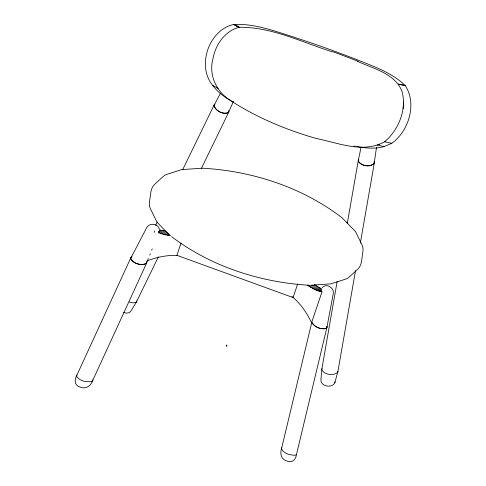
<?xml version="1.0" encoding="UTF-8"?>
<svg xmlns="http://www.w3.org/2000/svg" width="486" height="486" viewBox="0 0 486 486"><rect width="100%" height="100%" fill="white"/><g stroke="black" fill="none" stroke-linecap="round" stroke-linejoin="round"><path stroke-width="0.73" d="M226.543 345.151L226.421 345.85L226.567 345.09M226.47 345.941L226.871 345.801M226.458 345.516L226.427 345.844L226.506 345.497M332.746 51.935C302.189 42.44 272.111 26.949 239.477 27.259C225.188 30.563 215.395 44.712 212.941 58.836C208.676 74.133 215.693 90.244 228.396 99.18C255.253 116.944 285.282 129.592 316.173 138.467C338.183 142.823 363.315 153.795 384.657 141.73C398.623 130.023 407.019 109.332 402.001 91.453C395.337 73.635 373.351 68.648 357.538 61.37M403.192 108.67L403.562 102.017M226.816 345.783L226.871 345.759M226.743 345.807L226.798 345.704M226.731 345.989L226.816 345.868M358.808 159.475L358.225 160.805C360.569 166.23 369.882 167.409 374.123 163.588L376.51 147.38M337.132 281.558L321.768 369.512L320.882 380.344C321.258 386.996 333.396 388.496 335.079 381.923M347.29 223.414L358.225 160.805M334.842 382.792L337.94 371.31L355.515 270.678M360.333 243.103L374.396 162.597L374.117 161.546M296.496 454.343C295.822 460.309 291.503 463.516 286.12 460.704C281.048 459.1 279.881 453.207 281.528 448.639L311.824 322.194C314.078 327.145 320.924 329.642 326.076 328.512L326.914 327.388L333.262 293.672C334.635 287.894 326.057 282.688 322.212 287.7M358.334 160.404L361.068 147.173M131.117 257.525L132.04 256.93L130.819 257.793L130.619 258.661C133.328 263.698 141.669 266.225 146.565 263.248L146.559 261.772L146.286 263.509C141.286 265.909 132.781 263.685 130.71 258.321L146.851 227.399C149.518 222.497 158.521 223.675 159.372 229.295M312.006 322.801C314.904 327.139 321.501 330.152 326.507 328.135L326.811 326.452L327.005 327.066L296.709 453.511A8.657 3.378 22.4 0 1 294.613 455.303L289.304 454.617A7.831 3.056 22.4 0 1 283.879 451.852L282.639 450.735L281.528 448.639A8.657 3.378 22.4 0 1 281.74 447.806M233.426 101.477L228.791 111.816L228.73 110.772L228.639 112.375C223.681 115.206 215.669 111.087 213.998 105.699L214.988 104.113M322.042 368.522L321.768 369.512C324.095 374.943 333.439 376.134 337.667 372.3L337.94 371.31M326.914 327.388L327.005 327.066M130.819 257.793L76.897 375.168C74.224 379.718 74.285 385.763 80.263 387.081C85.554 389.608 91.016 385.896 92.644 380.629L146.565 263.248M358.334 160.423L358.395 161.437C361.45 166.109 371.347 167.931 374.396 162.597M154.141 232.369L154.615 230.959M181.023 243.128L176.892 255.302L293.058 297.554L297.681 283.952M217.236 87.213L218.044 88.385L212.601 85.311C196.648 65.993 208.701 29.992 233.645 24.458L239.185 27.416M239.227 27.514L233.645 24.458M379.578 144.245L377.288 145.077L384.159 146.535C375.526 149.123 365.709 148.212 356.688 146.505M398.289 84.139L405.245 85.554L398.356 84.084M384.754 141.444L384.657 141.73L391.783 143.327C408.878 130.977 417.176 103.889 405.245 85.554M146.693 262.719L148.352 258.558M149.731 255.089L150.283 253.698M151.668 250.229L152.221 248.844M158.576 232.885L159.129 231.494M155.593 225.395L157.251 221.993M182.766 169.517L214.247 104.776M158.387 256.845L136.517 301.824L130.91 311.095C129.337 313.47 126.014 313.427 123.638 312.443M168.982 234.708L156.899 221.981L150.095 208.063L149.409 205.511L149.366 202.735L150.836 192.304L151.444 189.461L152.647 186.824L154.366 184.583L162.883 176.752L164.888 175.16L167.105 174.261L181.636 169.626L201.459 168.259L228.639 112.375M228.785 111.823L228.353 112.631C223.208 114.848 215.255 110.857 214.101 105.347L220.431 93.282M214.101 105.347L214.539 104.526M391.783 143.327L384.159 146.535M147.027 260.903C156.553 257.234 166.747 255.065 176.983 255.387M233.62 24.519C250.46 23.486 266.96 28.54 282.834 33.564A215.31 31.961 19.1 0 1 313.427 43.697A178.976 26.53 19.1 0 1 334.374 51.139A214.946 31.851 19.1 0 1 363.923 62.439C378.57 68.277 393.824 74.364 405.221 85.621M310.931 285.246L330.753 283.879L345.285 279.243L347.502 278.344L349.507 276.753L358.024 268.922L359.743 266.68L360.946 264.05L361.554 261.201L363.024 250.77L362.981 247.994L362.295 245.448L355.491 231.524L341.98 217.716C302.347 187.353 252.629 171.066 203.02 168.241L201.459 168.259M308.519 285.975L316.179 285.768L321.847 289.036L314.193 289.243L307.292 285.088M310.39 287.183L318.051 286.977M312.279 288.271L319.94 288.064M314.193 289.243L316.119 290.093L321.689 289.942M316.119 290.093L318.063 290.816L321.544 290.725M318.063 290.816L320.013 291.418L322.097 291.363M309.363 285.264C260.265 282.451 210.991 266.51 171.607 236.658M159.42 229.927L165.44 231.063L170.495 235.753L163.302 234.325L158.819 232.849M320.013 291.418L321.969 291.892L311.538 322.813C306.952 312.814 300.463 303.61 292.013 296.509M234.525 24.428L239.477 27.259M231.555 101.015L233.45 102.115M230.947 100.645C223.888 96.817 217.442 91.763 212.601 85.311M314.339 284.444L316.179 285.768M346.87 222.12L347.879 223.056M162.986 230.692L168.041 235.382M160.587 230.218L165.641 234.908M159.256 230.577L163.302 234.325M158.497 231.293L161.024 233.638M374.214 161.953L374.281 162.98M355.29 146.262A117.138 33.898 18.5 0 1 353.954 146.037M333.044 51.777A205.141 30.648 19.1 0 1 358.018 61.297M129.343 301.97A7.916 3.402 26.8 0 0 131.269 302.584L133.061 302.881L135.782 302.486A8.633 3.706 26.8 0 0 136.773 300.901M92.844 379.76A7.831 3.305 16.4 0 1 90.688 381.765L85.068 381.504A8.651 3.651 16.4 0 1 79.273 379.135L77.049 377.033L76.697 376.036A7.831 3.305 16.4 0 1 76.897 375.168"/></g></svg>
